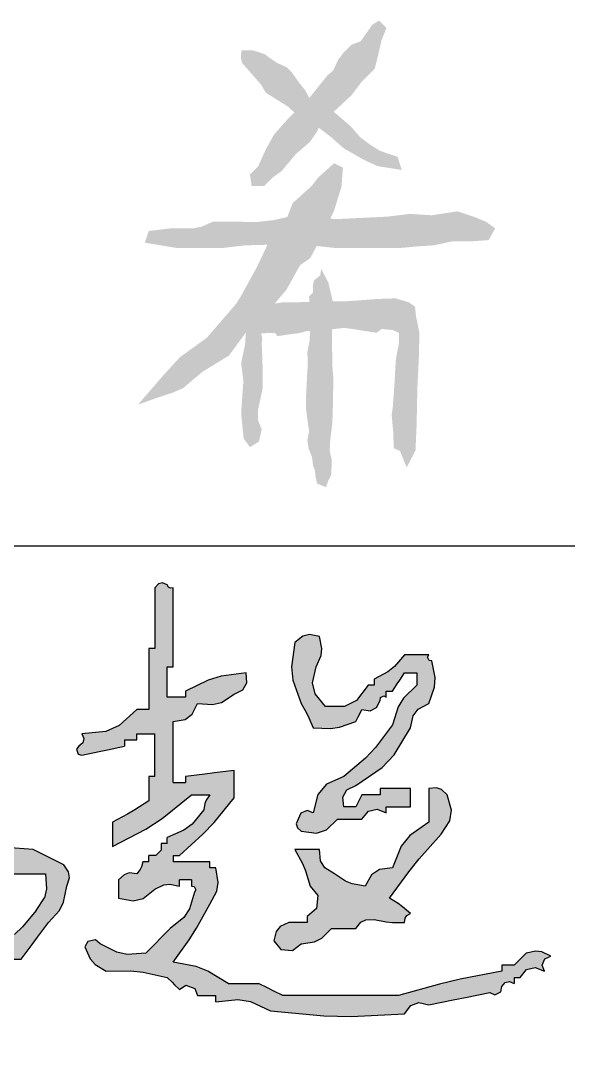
# Model space of a CAD drawing. Extents: x 4267484 to 4395158, y -674551 to -235742.
# Drawn here: x 4368587 to 4369212, y -482316 to -481141 of the extents above; entities that cross this region are included whole.
import ezdxf

# ---------------------------------------------------------------- set-up
doc = ezdxf.new("R2010")
doc.units = 0
doc.header["$LTSCALE"] = 1000
doc.header["$MEASUREMENT"] = 0
doc.layers.get('0').update_dxf_attribs({"linetype": 'CONTINUOUS'})
doc.layers.add('HATCH', color=8, linetype='CONTINUOUS')

# ---------------------------------------------------------------- blocks, each defined once
blk = doc.blocks.new('韩超')
h = blk.add_hatch(color=256)
h.dxf.hatch_style = 1
h.paths.add_polyline_path([(0.787849, 0.514197), (0.777955, 0.527898), (0.77346, 0.562754), (0.78123, 0.586063), (0.805739, 0.61125), (0.805739, 0.625142), (0.819631, 0.625142), (0.818004, 0.635027), (0.823773, 0.643681), (0.833523, 0.64598), (0.860867, 0.674873), (0.870953, 0.696725), (0.875199, 0.736279), (0.836353, 0.74757), (0.816903, 0.753127), (0.777955, 0.764063), (0.777955, 0.777955), (0.791847, 0.777955), (0.791847, 0.819631), (0.801775, 0.820971), (0.80763, 0.824875), (0.812685, 0.833523), (0.832189, 0.847055), (0.839321, 0.866071), (0.833523, 0.889091), (0.791847, 0.889091), (0.776856, 0.916298), (0.7735, 0.934755), (0.777955, 0.965498), (0.770329, 0.984025), (0.756314, 0.993368), (0.736279, 0.993282), (0.716867, 0.977277), (0.713907, 0.950644), (0.729333, 0.930768), (0.740061, 0.911103), (0.737625, 0.891618), (0.722387, 0.875199), (0.694603, 0.875199), (0.683489, 0.864086), (0.677932, 0.858529), (0.666819, 0.847415), (0.638572, 0.845181), (0.624291, 0.842325), (0.597358, 0.833523), (0.597358, 0.791847), (0.643081, 0.794876), (0.666726, 0.800787), (0.708495, 0.819631), (0.708495, 0.833523), (0.736279, 0.833523), (0.736279, 0.791847), (0.718733, 0.774249), (0.705317, 0.767541), (0.680711, 0.764063), (0.680711, 0.750171), (0.666819, 0.750171), (0.658732, 0.72359), (0.639033, 0.708815), (0.61125, 0.708495), (0.596777, 0.690733), (0.592946, 0.675409), (0.597358, 0.652926), (0.623512, 0.642026), (0.64687, 0.646697), (0.666819, 0.666819), (0.722387, 0.666819), (0.738834, 0.631134), (0.742077, 0.608437), (0.736279, 0.569574), (0.708495, 0.569574), (0.682162, 0.535076), (0.663824, 0.519794), (0.625142, 0.500114), (0.625142, 0.47233), (0.61125, 0.47233), (0.589715, 0.441777), (0.574435, 0.428025), (0.54179, 0.409816), (0.527664, 0.400538), (0.510468, 0.403404), (0.500114, 0.416762), (0.500114, 0.569574), (0.524623, 0.594762), (0.532393, 0.618071), (0.527898, 0.652926), (0.514006, 0.652926), (0.514006, 0.847415), (0.500114, 0.847415), (0.500114, 0.875199), (0.486416, 0.877514), (0.478388, 0.883536), (0.47233, 0.896037), (0.438162, 0.892345), (0.420863, 0.888021), (0.388977, 0.875199), (0.388977, 0.847415), (0.375085, 0.847415), (0.379444, 0.836821), (0.376971, 0.826928), (0.368139, 0.819631), (0.356965, 0.793593), (0.353947, 0.778504), (0.354247, 0.750171), (0.337644, 0.741703), (0.330222, 0.726858), (0.333409, 0.708495), (0.347301, 0.708495), (0.347301, 0.666819), (0.332737, 0.655189), (0.327028, 0.643772), (0.326463, 0.625142), (0.32344, 0.619715), (0.327253, 0.612088), (0.333409, 0.61125), (0.333409, 0.583466), (0.305625, 0.583466), (0.302565, 0.667178), (0.306887, 0.710398), (0.326463, 0.791847), (0.3234, 0.8474), (0.32482, 0.875797), (0.333409, 0.930768), (0.375085, 0.930768), (0.375085, 0.94466), (0.430654, 0.94466), (0.482374, 0.970498), (0.50707, 0.987931), (0.548736, 1.028012), (0.542559, 1.028676), (0.538615, 1.036564), (0.54179, 1.041904), (0.514006, 1.041904), (0.514006, 1.055796), (0.462884, 1.052445), (0.433869, 1.058893), (0.388977, 1.08358), (0.305625, 1.08358), (0.305625, 1.139148), (0.281985, 1.161307), (0.266841, 1.170393), (0.236165, 1.180825), (0.238399, 1.152578), (0.241255, 1.138297), (0.250057, 1.111364), (0.263949, 1.111364), (0.263949, 1.041904), (0.277841, 1.041904), (0.277841, 0.930768), (0.250057, 0.930768), (0.200194, 0.90821), (0.175186, 0.897095), (0.125028, 0.875199), (0.097454, 0.881715), (0.078516, 0.877928), (0.055568, 0.861307), (0.050109, 0.847376), (0.0559, 0.8329), (0.06946, 0.826577), (0.152955, 0.845407), (0.194635, 0.855133), (0.277841, 0.875199), (0.277841, 0.708495), (0.266727, 0.675154), (0.261171, 0.658483), (0.250057, 0.625142), (0.255939, 0.530696), (0.258718, 0.483462), (0.263949, 0.388977), (0.286969, 0.38318), (0.305985, 0.390311), (0.319517, 0.409816), (0.344599, 0.428141), (0.359268, 0.435475), (0.388977, 0.444546), (0.388977, 0.458438), (0.40287, 0.458438), (0.40287, 0.416762), (0.388977, 0.416762), (0.340729, 0.364454), (0.31168, 0.341215), (0.250057, 0.305625), (0.250057, 0.291733), (0.236165, 0.291733), (0.231424, 0.268639), (0.217583, 0.254798), (0.194489, 0.250057), (0.194489, 0.236165), (0.180597, 0.236165), (0.148793, 0.216524), (0.134276, 0.200394), (0.118082, 0.166705), (0.127514, 0.14947), (0.152825, 0.145854), (0.166705, 0.159759), (0.185336, 0.17447), (0.198563, 0.17943), (0.222273, 0.180597), (0.222273, 0.194489), (0.277841, 0.194489), (0.311245, 0.220472), (0.333233, 0.229896), (0.375085, 0.236165), (0.375085, 0.250057), (0.40287, 0.250057), (0.420685, 0.221738), (0.422698, 0.197582), (0.409816, 0.166705), (0.396068, 0.142401), (0.398473, 0.118345), (0.416762, 0.097244), (0.43433, 0.097627), (0.444154, 0.100901), (0.458438, 0.111136), (0.458438, 0.263949), (0.47233, 0.263949), (0.524193, 0.298154), (0.552768, 0.312442), (0.61125, 0.333409), (0.61125, 0.40287), (0.621931, 0.39652), (0.637706, 0.404407), (0.639034, 0.416762), (0.680711, 0.416762), (0.680711, 0.430654), (0.736279, 0.430654), (0.736279, 0.416762), (0.750171, 0.416762), (0.750171, 0.305625), (0.735269, 0.297653), (0.731714, 0.276323), (0.743225, 0.263949), (0.754517, 0.192544), (0.755945, 0.155413), (0.750171, 0.083352), (0.791847, 0.083352), (0.791847, 0.263949), (0.833523, 0.263949), (0.837499, 0.253205), (0.852744, 0.249394), (0.861307, 0.257003), (0.883535, 0.265338), (0.894648, 0.269506), (0.916876, 0.277841), (0.916876, 0.291733), (0.94466, 0.291733), (0.969894, 0.324902), (0.982398, 0.341574), (1.007174, 0.375085), (1.032146, 0.402761), (1.041693, 0.421855), (1.04885, 0.458438), (1.055218, 0.477023), (1.053221, 0.491001), (1.041904, 0.50706), (0.972444, 0.54179), (0.910919, 0.546316), (0.877697, 0.541786), (0.819631, 0.520952), (0.805828, 0.5112)])
h.paths.add_polyline_path([(0.791847, 0.458438), (0.805739, 0.458438), (0.82241, 0.469551), (0.847415, 0.486222), (1.000228, 0.486222), (1.003038, 0.45197), (0.997988, 0.431769), (0.97939, 0.40287), (0.948039, 0.36501), (0.929334, 0.347744), (0.889091, 0.319517), (0.889091, 0.305625), (0.805739, 0.305625), (0.805739, 0.291733), (0.791847, 0.291733)], flags=16)
h.paths.add_polyline_path([(0.750171, 0.500114), (0.736279, 0.500114), (0.725165, 0.489), (0.719608, 0.483443), (0.708495, 0.47233), (0.694603, 0.47233), (0.694603, 0.486222), (0.688447, 0.48706), (0.684633, 0.494686), (0.687657, 0.500114), (0.701182, 0.516386), (0.715167, 0.52238), (0.736279, 0.520952), (0.736943, 0.514775), (0.744831, 0.510831), (0.750171, 0.514006)], flags=16)
h.paths.add_polyline_path([(0.791847, 0.666819), (0.793521, 0.674497), (0.785633, 0.682384), (0.777955, 0.680711), (0.777955, 0.694603), (0.791847, 0.694603), (0.792194, 0.70849), (0.806202, 0.718996), (0.819631, 0.715441), (0.833192, 0.709118), (0.838982, 0.694641), (0.833523, 0.680711), (0.805739, 0.680711), (0.805739, 0.666819)], flags=16)
h.paths.add_polyline_path([(0.527898, 0.361193), (0.527898, 0.333409), (0.517217, 0.339759), (0.501443, 0.331871), (0.500114, 0.319517), (0.458438, 0.319517), (0.458438, 0.347301), (0.466116, 0.345628), (0.474003, 0.353515), (0.47233, 0.361193)], flags=16)
h.paths.add_polyline_path([(0.47233, 0.40287), (0.47233, 0.388977), (0.430654, 0.388977), (0.42898, 0.396656), (0.436867, 0.404543), (0.444546, 0.40287), (0.444546, 0.430654), (0.458438, 0.430654), (0.452088, 0.419973), (0.459976, 0.404198)], flags=16)
h.paths.add_polyline_path([(0.47233, 0.604304), (0.464836, 0.588169), (0.458643, 0.580427), (0.444546, 0.569574), (0.444546, 0.555682), (0.430654, 0.555682), (0.432327, 0.548004), (0.42444, 0.540117), (0.416762, 0.54179), (0.416762, 0.527898), (0.40287, 0.527898), (0.39467, 0.507807), (0.386422, 0.49791), (0.368139, 0.486222), (0.333409, 0.486222), (0.327612, 0.509242), (0.334743, 0.528258), (0.354247, 0.54179), (0.384775, 0.569612), (0.400056, 0.583504), (0.430654, 0.61125), (0.446814, 0.616197), (0.458647, 0.614224)], flags=16)
h.paths.add_polyline_path([(0.458438, 0.666819), (0.426908, 0.659351), (0.410404, 0.649448), (0.388977, 0.625142), (0.361193, 0.625142), (0.354844, 0.635823), (0.362731, 0.651598), (0.375085, 0.652926), (0.375085, 0.722387), (0.390598, 0.753922), (0.396359, 0.771203), (0.40287, 0.805739), (0.416762, 0.805739), (0.416762, 0.833523), (0.430654, 0.833523), (0.434629, 0.844267), (0.449874, 0.848078), (0.458438, 0.840469), (0.459102, 0.834292), (0.466989, 0.830348), (0.47233, 0.833523), (0.47233, 0.764063), (0.458438, 0.764063)], flags=16)
h.paths.add_polyline_path([(0.40287, 0.347301), (0.40287, 0.305625), (0.388977, 0.305625), (0.360889, 0.27915), (0.342496, 0.268422), (0.305625, 0.257003), (0.294367, 0.254885), (0.286778, 0.256782), (0.277841, 0.263949), (0.277841, 0.277841), (0.291733, 0.277841), (0.319459, 0.305683), (0.333352, 0.319575), (0.361193, 0.347301)], flags=16)
h.paths.add_polyline_path([(0.430654, 1.000228), (0.416762, 1.000228), (0.39813, 0.985517), (0.384903, 0.980557), (0.361193, 0.97939), (0.347067, 0.970112), (0.329871, 0.972978), (0.319517, 0.986336), (0.319517, 1.055796), (0.347301, 1.055796), (0.376072, 1.035613), (0.395527, 1.029128), (0.430654, 1.028012)], flags=16)
h = blk.add_hatch(color=256)
h.dxf.hatch_style = 1
h.paths.add_polyline_path([(1.542018, 0.208381), (1.519791, 0.219494), (1.508677, 0.225051), (1.48645, 0.236165), (1.416989, 0.236165), (1.371255, 0.264232), (1.344642, 0.274582), (1.291961, 0.284787), (1.328443, 0.335457), (1.345237, 0.362046), (1.375313, 0.416762), (1.391241, 0.446575), (1.394603, 0.466747), (1.389205, 0.500114), (1.375313, 0.500114), (1.375313, 0.514006), (1.291961, 0.514006), (1.291961, 0.527898), (1.305853, 0.527898), (1.359796, 0.576664), (1.385101, 0.603375), (1.430881, 0.659873), (1.430881, 0.722387), (1.386427, 0.71683), (1.3642, 0.714052), (1.319745, 0.708495), (1.319745, 0.694603), (1.291961, 0.694603), (1.291961, 0.833523), (1.31926, 0.838693), (1.334923, 0.85044), (1.347529, 0.875199), (1.381781, 0.872389), (1.401982, 0.877439), (1.430881, 0.896037), (1.450883, 0.906123), (1.460131, 0.922307), (1.458666, 0.94466), (1.401114, 0.937345), (1.371819, 0.928557), (1.319745, 0.902983), (1.319745, 0.889091), (1.278069, 0.889091), (1.278069, 0.958552), (1.291961, 0.958552), (1.291961, 1.139148), (1.285806, 1.138304), (1.281086, 1.140664), (1.278069, 1.146094), (1.267308, 1.150023), (1.257931, 1.147679), (1.250285, 1.139148), (1.250285, 1.000228), (1.236393, 1.000228), (1.236393, 0.861307), (1.208609, 0.861307), (1.168183, 0.824416), (1.138053, 0.811024), (1.08358, 0.805739), (1.087939, 0.795145), (1.085465, 0.785252), (1.076634, 0.777955), (1.071121, 0.771113), (1.075065, 0.759282), (1.08358, 0.757117), (1.122533, 0.76519), (1.141984, 0.769358), (1.180825, 0.777955), (1.180825, 0.791847), (1.208609, 0.791847), (1.208609, 0.805739), (1.250285, 0.805739), (1.250285, 0.708495), (1.236393, 0.708495), (1.236393, 0.652926), (1.203973, 0.631977), (1.187234, 0.622213), (1.15304, 0.604304), (1.15304, 0.548736), (1.229739, 0.588318), (1.266619, 0.612432), (1.333637, 0.666819), (1.375313, 0.666819), (1.366995, 0.654381), (1.363975, 0.646831), (1.361421, 0.632088), (1.335054, 0.599814), (1.316435, 0.58585), (1.278069, 0.569574), (1.278069, 0.555682), (1.264177, 0.555682), (1.26415, 0.539965), (1.25211, 0.527924), (1.236393, 0.527898), (1.236393, 0.514006), (1.222501, 0.514006), (1.219217, 0.502022), (1.216226, 0.496039), (1.208609, 0.486222), (1.191149, 0.488205), (1.17971, 0.484393), (1.166932, 0.47233), (1.166932, 0.430654), (1.200708, 0.424307), (1.223469, 0.429997), (1.250285, 0.451492), (1.27048, 0.461183), (1.283894, 0.46286), (1.305853, 0.458438), (1.305853, 0.47233), (1.333637, 0.47233), (1.333637, 0.458438), (1.339793, 0.4576), (1.343606, 0.449973), (1.340583, 0.444546), (1.32937, 0.406076), (1.316213, 0.38634), (1.285015, 0.361193), (1.229447, 0.305625), (1.187056, 0.302553), (1.163204, 0.307323), (1.125256, 0.326463), (1.114566, 0.33576), (1.096818, 0.332211), (1.090526, 0.319517), (1.102438, 0.292491), (1.113943, 0.279343), (1.139148, 0.263949), (1.194983, 0.265062), (1.223561, 0.262204), (1.278069, 0.250057), (1.289183, 0.238943), (1.294739, 0.233386), (1.305853, 0.222273), (1.320568, 0.231877), (1.341519, 0.224893), (1.347529, 0.208381), (1.389205, 0.208381), (1.389205, 0.194489), (1.439628, 0.1998), (1.468259, 0.195028), (1.514234, 0.173651), (1.635959, 0.161998), (1.69773, 0.160594), (1.819859, 0.166705), (1.833779, 0.185933), (1.852296, 0.192877), (1.875427, 0.187543), (1.930995, 0.198656), (1.958779, 0.204213), (2.014348, 0.215327), (2.025534, 0.209917), (2.039748, 0.217024), (2.042132, 0.229219), (2.049428, 0.23805), (2.059322, 0.240524), (2.069916, 0.236165), (2.069916, 0.250057), (2.083808, 0.250057), (2.098401, 0.26772), (2.118188, 0.272666), (2.139376, 0.263949), (2.133917, 0.27788), (2.139708, 0.292356), (2.153268, 0.298679), (2.133073, 0.308371), (2.119659, 0.310047), (2.0977, 0.305625), (2.086586, 0.294512), (2.08103, 0.288955), (2.069916, 0.277841), (2.042132, 0.277841), (2.042132, 0.263949), (1.946785, 0.245868), (1.899372, 0.234712), (1.805967, 0.208381)])
h = blk.add_hatch(color=256)
h.dxf.hatch_style = 1
h.paths.add_polyline_path([(1.611478, 0.625142), (1.597547, 0.630601), (1.583071, 0.624811), (1.576748, 0.61125), (1.572819, 0.60049), (1.575163, 0.591112), (1.583694, 0.583466), (1.61855, 0.578971), (1.641859, 0.586741), (1.667046, 0.61125), (1.680938, 0.61125), (1.722615, 0.61125), (1.737208, 0.628913), (1.756995, 0.63386), (1.778183, 0.625142), (1.778183, 0.639034), (1.833751, 0.639034), (1.833751, 0.655705), (1.833751, 0.66404), (1.833751, 0.680711), (1.805967, 0.680711), (1.792075, 0.680711), (1.764291, 0.680711), (1.764291, 0.666819), (1.722615, 0.666819), (1.717058, 0.655705), (1.714279, 0.650148), (1.708723, 0.639034), (1.69483, 0.639034), (1.680938, 0.639034), (1.678868, 0.661339), (1.688455, 0.678116), (1.708723, 0.687657), (1.768692, 0.728785), (1.795922, 0.757527), (1.833751, 0.819631), (1.839429, 0.846829), (1.850907, 0.862133), (1.875427, 0.875199), (1.888443, 0.91196), (1.890032, 0.934206), (1.882373, 0.972444), (1.876196, 0.973108), (1.872252, 0.980995), (1.875427, 0.986336), (1.861535, 0.986336), (1.819859, 0.986336), (1.796859, 0.959188), (1.781933, 0.947248), (1.750399, 0.930768), (1.750399, 0.916876), (1.736507, 0.916876), (1.71031, 0.882162), (1.682751, 0.868382), (1.639262, 0.868253), (1.61591, 0.897042), (1.610049, 0.922442), (1.618424, 0.958552), (1.629264, 0.984285), (1.6309, 1.000642), (1.62537, 1.028012), (1.602888, 1.032424), (1.587563, 1.028593), (1.569802, 1.01412), (1.562035, 0.958817), (1.56513, 0.927869), (1.583694, 0.875199), (1.595758, 0.853473), (1.601336, 0.842318), (1.611478, 0.819631), (1.650742, 0.818134), (1.671448, 0.821092), (1.708723, 0.833523), (1.714279, 0.844637), (1.717058, 0.850194), (1.722615, 0.861307), (1.740978, 0.85812), (1.755823, 0.865542), (1.764291, 0.882145), (1.764955, 0.888322), (1.772842, 0.892266), (1.778183, 0.889091), (1.778183, 0.902983), (1.792075, 0.902983), (1.803189, 0.919654), (1.808745, 0.927989), (1.819859, 0.94466), (1.847643, 0.94466), (1.847643, 0.916876), (1.817381, 0.887163), (1.804962, 0.866982), (1.792075, 0.826577), (1.753545, 0.774398), (1.730689, 0.750113), (1.680938, 0.708495), (1.641359, 0.690689), (1.621854, 0.667284)])
h = blk.add_hatch(color=256)
h.dxf.hatch_style = 1
h.paths.add_polyline_path([(1.831635, 0.573795), (1.812227, 0.549535), (1.792075, 0.500114), (1.762292, 0.496094), (1.744726, 0.484384), (1.729561, 0.458438), (1.700075, 0.463546), (1.684975, 0.469586), (1.6601, 0.486222), (1.637668, 0.49978), (1.627728, 0.515685), (1.62537, 0.54179), (1.603143, 0.54179), (1.592029, 0.54179), (1.569802, 0.54179), (1.586675, 0.509854), (1.593737, 0.492906), (1.604532, 0.458438), (1.621804, 0.436498), (1.61886, 0.407063), (1.597586, 0.388977), (1.597586, 0.375085), (1.55591, 0.375085), (1.536306, 0.36578), (1.526798, 0.35437), (1.52118, 0.333409), (1.537185, 0.313997), (1.563818, 0.311038), (1.583694, 0.326463), (1.614401, 0.331156), (1.630976, 0.339443), (1.653154, 0.361193), (1.667046, 0.361193), (1.708723, 0.361193), (1.720352, 0.375758), (1.731769, 0.381467), (1.750399, 0.382031), (1.77782, 0.376762), (1.791938, 0.37535), (1.819859, 0.375085), (1.821199, 0.385013), (1.825102, 0.390868), (1.833751, 0.395924), (1.815429, 0.411271), (1.805589, 0.418299), (1.785129, 0.430654), (1.829593, 0.491137), (1.853312, 0.520437), (1.903211, 0.57652), (1.923495, 0.606919), (1.927312, 0.631729), (1.917103, 0.666819), (1.904326, 0.678881), (1.892887, 0.682694), (1.875427, 0.680711), (1.875427, 0.650148), (1.875427, 0.634867), (1.875427, 0.604304)])
for p, q in [((1.257931, 1.147679), (1.250285, 1.139148)), ((1.250285, 1.139148), (1.250285, 1.000228)), ((1.267308, 1.150023), (1.257931, 1.147679)), ((1.278069, 1.146094), (1.267308, 1.150023)), ((1.281086, 1.140664), (1.278069, 1.146094)), ((1.285806, 1.138304), (1.281086, 1.140664)), ((1.291961, 1.139148), (1.285806, 1.138304)), ((1.291961, 0.958552), (1.291961, 1.139148)), ((1.569802, 1.01412), (1.562035, 0.958817)), ((1.587563, 1.028593), (1.569802, 1.01412)), ((1.602888, 1.032424), (1.587563, 1.028593)), ((1.62537, 1.028012), (1.602888, 1.032424)), ((1.6309, 1.000642), (1.62537, 1.028012)), ((1.236393, 1.000228), (1.236393, 0.861307)), ((1.250285, 1.000228), (1.236393, 1.000228)), ((1.629264, 0.984285), (1.6309, 1.000642)), ((1.618424, 0.958552), (1.629264, 0.984285)), ((1.819859, 0.986336), (1.796859, 0.959188)), ((1.861535, 0.986336), (1.819859, 0.986336)), ((1.875427, 0.986336), (1.861535, 0.986336)), ((1.872252, 0.980995), (1.875427, 0.986336)), ((1.876196, 0.973108), (1.872252, 0.980995)), ((1.882373, 0.972444), (1.876196, 0.973108)), ((1.890032, 0.934206), (1.882373, 0.972444)), ((1.278069, 0.958552), (1.291961, 0.958552)), ((1.278069, 0.889091), (1.278069, 0.958552)), ((1.458666, 0.94466), (1.401114, 0.937345)), ((1.460131, 0.922307), (1.458666, 0.94466)), ((1.562035, 0.958817), (1.56513, 0.927869)), ((1.610049, 0.922442), (1.618424, 0.958552)), ((1.781933, 0.947248), (1.750399, 0.930768)), ((1.796859, 0.959188), (1.781933, 0.947248)), ((1.808745, 0.927989), (1.819859, 0.94466)), ((1.819859, 0.94466), (1.847643, 0.94466)), ((1.847643, 0.94466), (1.847643, 0.916876)), ((1.371819, 0.928557), (1.319745, 0.902983)), ((1.401114, 0.937345), (1.371819, 0.928557)), ((1.450883, 0.906123), (1.460131, 0.922307)), ((1.56513, 0.927869), (1.583694, 0.875199)), ((1.61591, 0.897042), (1.610049, 0.922442)), ((1.736507, 0.916876), (1.71031, 0.882162)), ((1.750399, 0.916876), (1.736507, 0.916876)), ((1.750399, 0.930768), (1.750399, 0.916876)), ((1.792075, 0.902983), (1.803189, 0.919654)), ((1.803189, 0.919654), (1.808745, 0.927989)), ((1.847643, 0.916876), (1.817381, 0.887163)), ((1.888443, 0.91196), (1.890032, 0.934206)), ((1.319745, 0.902983), (1.319745, 0.889091)), ((1.401982, 0.877439), (1.430881, 0.896037)), ((1.430881, 0.896037), (1.450883, 0.906123)), ((1.639262, 0.868253), (1.61591, 0.897042)), ((1.778183, 0.902983), (1.792075, 0.902983)), ((1.778183, 0.889091), (1.778183, 0.902983)), ((1.875427, 0.875199), (1.888443, 0.91196)), ((1.319745, 0.889091), (1.278069, 0.889091)), ((1.334923, 0.85044), (1.347529, 0.875199)), ((1.347529, 0.875199), (1.381781, 0.872389)), ((1.381781, 0.872389), (1.401982, 0.877439)), ((1.583694, 0.875199), (1.595758, 0.853473)), ((1.71031, 0.882162), (1.682751, 0.868382)), ((1.755823, 0.865542), (1.764291, 0.882145)), ((1.764291, 0.882145), (1.764955, 0.888322)), ((1.764955, 0.888322), (1.772842, 0.892266)), ((1.772842, 0.892266), (1.778183, 0.889091)), ((1.817381, 0.887163), (1.804962, 0.866982)), ((1.850907, 0.862133), (1.875427, 0.875199)), ((1.208609, 0.861307), (1.168183, 0.824416)), ((1.236393, 0.861307), (1.208609, 0.861307)), ((1.31926, 0.838693), (1.334923, 0.85044)), ((1.595758, 0.853473), (1.601336, 0.842318)), ((1.682751, 0.868382), (1.639262, 0.868253)), ((1.714279, 0.844637), (1.717058, 0.850194)), ((1.717058, 0.850194), (1.722615, 0.861307)), ((1.722615, 0.861307), (1.740978, 0.85812)), ((1.740978, 0.85812), (1.755823, 0.865542)), ((1.804962, 0.866982), (1.792075, 0.826577)), ((1.833751, 0.819631), (1.839429, 0.846829)), ((1.839429, 0.846829), (1.850907, 0.862133)), ((1.168183, 0.824416), (1.138053, 0.811024)), ((1.291961, 0.833523), (1.31926, 0.838693)), ((1.291961, 0.694603), (1.291961, 0.833523)), ((1.601336, 0.842318), (1.611478, 0.819631)), ((1.671448, 0.821092), (1.708723, 0.833523)), ((1.708723, 0.833523), (1.714279, 0.844637)), ((1.792075, 0.826577), (1.753545, 0.774398)), ((1.138053, 0.811024), (1.08358, 0.805739)), ((1.08358, 0.805739), (1.087939, 0.795145)), ((1.208609, 0.791847), (1.208609, 0.805739)), ((1.208609, 0.805739), (1.250285, 0.805739)), ((1.250285, 0.708495), (1.250285, 0.805739)), ((1.611478, 0.819631), (1.650742, 0.818134)), ((1.650742, 0.818134), (1.671448, 0.821092)), ((1.795922, 0.757527), (1.833751, 0.819631)), ((1.076634, 0.777955), (1.071121, 0.771113)), ((1.085465, 0.785252), (1.076634, 0.777955)), ((1.087939, 0.795145), (1.085465, 0.785252)), ((1.141984, 0.769358), (1.180825, 0.777955)), ((1.180825, 0.791847), (1.208609, 0.791847)), ((1.180825, 0.791847), (1.180825, 0.777955)), ((1.071121, 0.771113), (1.075065, 0.759282)), ((1.075065, 0.759282), (1.08358, 0.757117)), ((1.08358, 0.757117), (1.122533, 0.76519)), ((1.122533, 0.76519), (1.141984, 0.769358)), ((1.753545, 0.774398), (1.730689, 0.750113)), ((1.768692, 0.728785), (1.795922, 0.757527)), ((1.730689, 0.750113), (1.680938, 0.708495)), ((1.708723, 0.687657), (1.768692, 0.728785)), ((1.236393, 0.708495), (1.236393, 0.652926)), ((1.250285, 0.708495), (1.236393, 0.708495)), ((1.3642, 0.714052), (1.319745, 0.708495)), ((1.319745, 0.708495), (1.319745, 0.694603)), ((1.386427, 0.71683), (1.3642, 0.714052)), ((1.430881, 0.722387), (1.386427, 0.71683)), ((1.430881, 0.659873), (1.430881, 0.722387)), ((1.680938, 0.708495), (1.641359, 0.690689)), ((1.291961, 0.694603), (1.319745, 0.694603)), ((1.641359, 0.690689), (1.621854, 0.667284)), ((1.688455, 0.678116), (1.708723, 0.687657)), ((1.892887, 0.682694), (1.875427, 0.680711)), ((1.904326, 0.678881), (1.892887, 0.682694)), ((1.266619, 0.612432), (1.333637, 0.666819)), ((1.333637, 0.666819), (1.375313, 0.666819)), ((1.375313, 0.666819), (1.366995, 0.654381)), ((1.385101, 0.603375), (1.430881, 0.659873)), ((1.621854, 0.667284), (1.611478, 0.625142)), ((1.678868, 0.661339), (1.688455, 0.678116)), ((1.680938, 0.639034), (1.678868, 0.661339)), ((1.722615, 0.666819), (1.717058, 0.655705)), ((1.764291, 0.666819), (1.722615, 0.666819)), ((1.792075, 0.680711), (1.764291, 0.680711)), ((1.764291, 0.680711), (1.764291, 0.666819)), ((1.805967, 0.680711), (1.792075, 0.680711)), ((1.833751, 0.680711), (1.805967, 0.680711)), ((1.833751, 0.66404), (1.833751, 0.680711)), ((1.833751, 0.655705), (1.833751, 0.66404)), ((1.875427, 0.680711), (1.875427, 0.650148)), ((1.917103, 0.666819), (1.904326, 0.678881)), ((1.927312, 0.631729), (1.917103, 0.666819)), ((1.236393, 0.652926), (1.203973, 0.631977)), ((1.363975, 0.646831), (1.361421, 0.632088)), ((1.366995, 0.654381), (1.363975, 0.646831)), ((1.69483, 0.639034), (1.680938, 0.639034)), ((1.708723, 0.639034), (1.69483, 0.639034)), ((1.714279, 0.650148), (1.708723, 0.639034)), ((1.717058, 0.655705), (1.714279, 0.650148)), ((1.778183, 0.625142), (1.778183, 0.639034)), ((1.778183, 0.639034), (1.833751, 0.639034)), ((1.833751, 0.639034), (1.833751, 0.655705)), ((1.875427, 0.650148), (1.875427, 0.634867)), ((1.875427, 0.634867), (1.875427, 0.604304)), ((1.187234, 0.622213), (1.15304, 0.604304)), ((1.203973, 0.631977), (1.187234, 0.622213)), ((1.229739, 0.588318), (1.266619, 0.612432)), ((1.361421, 0.632088), (1.335054, 0.599814)), ((1.576748, 0.61125), (1.572819, 0.60049)), ((1.583071, 0.624811), (1.576748, 0.61125)), ((1.597547, 0.630601), (1.583071, 0.624811)), ((1.611478, 0.625142), (1.597547, 0.630601)), ((1.641859, 0.586741), (1.667046, 0.61125)), ((1.667046, 0.61125), (1.680938, 0.61125)), ((1.680938, 0.61125), (1.722615, 0.61125)), ((1.722615, 0.61125), (1.737208, 0.628913)), ((1.737208, 0.628913), (1.756995, 0.63386)), ((1.756995, 0.63386), (1.778183, 0.625142)), ((1.923495, 0.606919), (1.927312, 0.631729)), ((1.15304, 0.604304), (1.15304, 0.548736)), ((1.15304, 0.548736), (1.229739, 0.588318)), ((1.335054, 0.599814), (1.316435, 0.58585)), ((1.359796, 0.576664), (1.385101, 0.603375)), ((1.572819, 0.60049), (1.575163, 0.591112)), ((1.575163, 0.591112), (1.583694, 0.583466)), ((1.875427, 0.604304), (1.831635, 0.573795)), ((1.903211, 0.57652), (1.923495, 0.606919)), ((1.316435, 0.58585), (1.278069, 0.569574)), ((1.278069, 0.555682), (1.278069, 0.569574)), ((1.305853, 0.527898), (1.359796, 0.576664)), ((1.583694, 0.583466), (1.61855, 0.578971)), ((1.61855, 0.578971), (1.641859, 0.586741)), ((1.831635, 0.573795), (1.812227, 0.549535)), ((1.853312, 0.520437), (1.903211, 0.57652)), ((0.972444, 0.54179), (0.910919, 0.546316)), ((1.041904, 0.50706), (0.972444, 0.54179)), ((1.264177, 0.555682), (1.26415, 0.539965)), ((1.278069, 0.555682), (1.264177, 0.555682)), ((1.592029, 0.54179), (1.569802, 0.54179)), ((1.569802, 0.54179), (1.586675, 0.509854)), ((1.603143, 0.54179), (1.592029, 0.54179)), ((1.62537, 0.54179), (1.603143, 0.54179)), ((1.627728, 0.515685), (1.62537, 0.54179)), ((1.812227, 0.549535), (1.792075, 0.500114)), ((1.25211, 0.527924), (1.236393, 0.527898)), ((1.236393, 0.514006), (1.236393, 0.527898)), ((1.26415, 0.539965), (1.25211, 0.527924)), ((1.291961, 0.527898), (1.291961, 0.514006)), ((1.291961, 0.527898), (1.305853, 0.527898)), ((1.829593, 0.491137), (1.853312, 0.520437)), ((1.053221, 0.491001), (1.041904, 0.50706)), ((1.216226, 0.496039), (1.208609, 0.486222)), ((1.219217, 0.502022), (1.216226, 0.496039)), ((1.222501, 0.514006), (1.219217, 0.502022)), ((1.236393, 0.514006), (1.222501, 0.514006)), ((1.375313, 0.514006), (1.291961, 0.514006)), ((1.375313, 0.500114), (1.375313, 0.514006)), ((1.389205, 0.500114), (1.375313, 0.500114)), ((1.394603, 0.466747), (1.389205, 0.500114)), ((1.586675, 0.509854), (1.593737, 0.492906)), ((1.637668, 0.49978), (1.627728, 0.515685)), ((1.6601, 0.486222), (1.637668, 0.49978)), ((1.762292, 0.496094), (1.744726, 0.484384)), ((1.792075, 0.500114), (1.762292, 0.496094)), ((0.847415, 0.486222), (1.000228, 0.486222)), ((1.000228, 0.486222), (1.003038, 0.45197)), ((1.04885, 0.458438), (1.055218, 0.477023)), ((1.055218, 0.477023), (1.053221, 0.491001)), ((1.17971, 0.484393), (1.166932, 0.47233)), ((1.166932, 0.47233), (1.166932, 0.430654)), ((1.191149, 0.488205), (1.17971, 0.484393)), ((1.208609, 0.486222), (1.191149, 0.488205)), ((1.333637, 0.47233), (1.305853, 0.47233)), ((1.305853, 0.458438), (1.305853, 0.47233)), ((1.333637, 0.47233), (1.333637, 0.458438)), ((1.593737, 0.492906), (1.604532, 0.458438)), ((1.684975, 0.469586), (1.6601, 0.486222)), ((1.744726, 0.484384), (1.729561, 0.458438)), ((1.785129, 0.430654), (1.829593, 0.491137)), ((1.003038, 0.45197), (0.997988, 0.431769)), ((1.041693, 0.421855), (1.04885, 0.458438)), ((1.223469, 0.429997), (1.250285, 0.451492)), ((1.250285, 0.451492), (1.27048, 0.461183)), ((1.27048, 0.461183), (1.283894, 0.46286)), ((1.283894, 0.46286), (1.305853, 0.458438)), ((1.333637, 0.458438), (1.339793, 0.4576)), ((1.339793, 0.4576), (1.343606, 0.449973)), ((1.343606, 0.449973), (1.340583, 0.444546)), ((1.375313, 0.416762), (1.391241, 0.446575)), ((1.391241, 0.446575), (1.394603, 0.466747)), ((1.604532, 0.458438), (1.621804, 0.436498)), ((1.700075, 0.463546), (1.684975, 0.469586)), ((1.729561, 0.458438), (1.700075, 0.463546)), ((0.97939, 0.40287), (0.997988, 0.431769)), ((1.166932, 0.430654), (1.200708, 0.424307)), ((1.200708, 0.424307), (1.223469, 0.429997)), ((1.340583, 0.444546), (1.32937, 0.406076)), ((1.621804, 0.436498), (1.61886, 0.407063)), ((1.805589, 0.418299), (1.785129, 0.430654)), ((0.97939, 0.40287), (0.948039, 0.36501)), ((1.007174, 0.375085), (1.032146, 0.402761)), ((1.032146, 0.402761), (1.041693, 0.421855)), ((1.32937, 0.406076), (1.316213, 0.38634)), ((1.345237, 0.362046), (1.375313, 0.416762)), ((1.61886, 0.407063), (1.597586, 0.388977)), ((1.815429, 0.411271), (1.805589, 0.418299)), ((1.833751, 0.395924), (1.815429, 0.411271)), ((1.316213, 0.38634), (1.285015, 0.361193)), ((1.597586, 0.388977), (1.597586, 0.375085)), ((1.720352, 0.375758), (1.731769, 0.381467)), ((1.731769, 0.381467), (1.750399, 0.382031)), ((1.750399, 0.382031), (1.77782, 0.376762)), ((1.77782, 0.376762), (1.791938, 0.37535)), ((1.819859, 0.375085), (1.821199, 0.385013)), ((1.821199, 0.385013), (1.825102, 0.390868)), ((1.825102, 0.390868), (1.833751, 0.395924)), ((0.929334, 0.347744), (0.948039, 0.36501)), ((0.982398, 0.341574), (1.007174, 0.375085)), ((1.285015, 0.361193), (1.229447, 0.305625)), ((1.328443, 0.335457), (1.345237, 0.362046)), ((1.526798, 0.35437), (1.52118, 0.333409)), ((1.536306, 0.36578), (1.526798, 0.35437)), ((1.55591, 0.375085), (1.536306, 0.36578)), ((1.597586, 0.375085), (1.55591, 0.375085)), ((1.630976, 0.339443), (1.653154, 0.361193)), ((1.653154, 0.361193), (1.667046, 0.361193)), ((1.667046, 0.361193), (1.708723, 0.361193)), ((1.708723, 0.361193), (1.720352, 0.375758)), ((1.791938, 0.37535), (1.819859, 0.375085)), ((0.969894, 0.324902), (0.982398, 0.341574)), ((1.096818, 0.332211), (1.090526, 0.319517)), ((1.114566, 0.33576), (1.096818, 0.332211)), ((1.125256, 0.326463), (1.114566, 0.33576)), ((1.291961, 0.284787), (1.328443, 0.335457)), ((1.52118, 0.333409), (1.537185, 0.313997)), ((1.583694, 0.326463), (1.614401, 0.331156)), ((1.614401, 0.331156), (1.630976, 0.339443)), ((0.94466, 0.291733), (0.969894, 0.324902)), ((1.090526, 0.319517), (1.102438, 0.292491)), ((1.163204, 0.307323), (1.125256, 0.326463)), ((1.187056, 0.302553), (1.163204, 0.307323)), ((1.229447, 0.305625), (1.187056, 0.302553)), ((1.537185, 0.313997), (1.563818, 0.311038)), ((1.563818, 0.311038), (1.583694, 0.326463)), ((2.0977, 0.305625), (2.086586, 0.294512)), ((2.119659, 0.310047), (2.0977, 0.305625)), ((2.133073, 0.308371), (2.119659, 0.310047)), ((2.153268, 0.298679), (2.133073, 0.308371)), ((0.916876, 0.291733), (0.94466, 0.291733)), ((1.102438, 0.292491), (1.113943, 0.279343)), ((1.344642, 0.274582), (1.291961, 0.284787)), ((2.08103, 0.288955), (2.069916, 0.277841)), ((2.086586, 0.294512), (2.08103, 0.288955)), ((2.133917, 0.27788), (2.139708, 0.292356)), ((2.139708, 0.292356), (2.153268, 0.298679)), ((1.113943, 0.279343), (1.139148, 0.263949)), ((1.139148, 0.263949), (1.194983, 0.265062)), ((1.194983, 0.265062), (1.223561, 0.262204)), ((1.223561, 0.262204), (1.278069, 0.250057)), ((1.371255, 0.264232), (1.344642, 0.274582)), ((1.416989, 0.236165), (1.371255, 0.264232)), ((2.042132, 0.263949), (1.946785, 0.245868)), ((2.069916, 0.277841), (2.042132, 0.277841)), ((2.042132, 0.277841), (2.042132, 0.263949)), ((2.083808, 0.250057), (2.098401, 0.26772)), ((2.098401, 0.26772), (2.118188, 0.272666)), ((2.118188, 0.272666), (2.139376, 0.263949)), ((2.139376, 0.263949), (2.133917, 0.27788)), ((1.278069, 0.250057), (1.289183, 0.238943)), ((1.289183, 0.238943), (1.294739, 0.233386)), ((1.416989, 0.236165), (1.48645, 0.236165)), ((1.508677, 0.225051), (1.48645, 0.236165)), ((1.946785, 0.245868), (1.899372, 0.234712)), ((2.042132, 0.229219), (2.049428, 0.23805)), ((2.049428, 0.23805), (2.059322, 0.240524)), ((2.059322, 0.240524), (2.069916, 0.236165)), ((2.069916, 0.250057), (2.083808, 0.250057)), ((2.069916, 0.250057), (2.069916, 0.236165)), ((1.294739, 0.233386), (1.305853, 0.222273)), ((1.305853, 0.222273), (1.320568, 0.231877)), ((1.320568, 0.231877), (1.341519, 0.224893)), ((1.341519, 0.224893), (1.347529, 0.208381)), ((1.519791, 0.219494), (1.508677, 0.225051)), ((1.542018, 0.208381), (1.519791, 0.219494)), ((1.899372, 0.234712), (1.805967, 0.208381)), ((1.958779, 0.204213), (2.014348, 0.215327)), ((2.014348, 0.215327), (2.025534, 0.209917)), ((2.025534, 0.209917), (2.039748, 0.217024)), ((2.039748, 0.217024), (2.042132, 0.229219)), ((1.347529, 0.208381), (1.389205, 0.208381)), ((1.389205, 0.194489), (1.389205, 0.208381)), ((1.389205, 0.194489), (1.439628, 0.1998)), ((1.439628, 0.1998), (1.468259, 0.195028)), ((1.468259, 0.195028), (1.514234, 0.173651)), ((1.805967, 0.208381), (1.542018, 0.208381)), ((1.833779, 0.185933), (1.852296, 0.192877)), ((1.852296, 0.192877), (1.875427, 0.187543)), ((1.875427, 0.187543), (1.930995, 0.198656)), ((1.930995, 0.198656), (1.958779, 0.204213)), ((1.514234, 0.173651), (1.635959, 0.161998)), ((1.69773, 0.160594), (1.819859, 0.166705)), ((1.819859, 0.166705), (1.833779, 0.185933)), ((1.635959, 0.161998), (1.69773, 0.160594))]:
    blk.add_line(p, q)

msp = doc.modelspace()

# ---------------------------------------------------------------- hatches: boundary and pattern name
at = {"layer": 'HATCH'}
h = msp.add_hatch(color=0, dxfattribs=at)
h.paths.add_polyline_path([(4368963.4, -481262), (4368947.9, -481248.7), (4368943.9, -481245.3), (4368928.5, -481259.6), (4368926.8, -481263.5), (4368940.4, -481273.8), (4368955.4, -481287.1), (4368978.8, -481300.4), (4368993.8, -481307.3), (4369007.6, -481309.5), (4369021.5, -481311.6), (4369016.7, -481296.7), (4368996.4, -481289.8), (4368984.7, -481282.3), (4368974, -481274.3)])
h.paths.add_polyline_path([(4368943.9, -481245.3), (4368940.3, -481242.3), (4368931.3, -481236.5), (4368916.4, -481230.6), (4368916, -481229.7), (4368903.4, -481241.9), (4368899, -481246.1), (4368909.5, -481255.6), (4368925.4, -481262.5), (4368926.8, -481263.5), (4368928.5, -481259.6)])
h.paths.add_polyline_path([(4368975.5, -481211.5), (4368990.7, -481196.3), (4368994.5, -481181.1), (4368998.3, -481164.1), (4369004, -481149.8), (4368995.5, -481141.3), (4368987.9, -481146), (4368981.2, -481155.5), (4368974.6, -481165), (4368964.1, -481168.8), (4368954.7, -481178.3), (4368949, -481185.9), (4368943.3, -481198.2), (4368936.6, -481203.9), (4368925.2, -481218.1), (4368916, -481229.7), (4368916.4, -481230.6), (4368931.3, -481236.5), (4368940.3, -481242.3), (4368943.9, -481245.3), (4368952.8, -481237.1), (4368964, -481226.6)])
h.paths.add_polyline_path([(4368904.7, -481212.5), (4368895.6, -481199.7), (4368890.8, -481194.9), (4368879.1, -481189.5), (4368872.1, -481184.7), (4368864.7, -481179.4), (4368851.3, -481175.1), (4368838.5, -481175.1), (4368838, -481184.2), (4368839.3, -481189.6), (4368844.4, -481195.4), (4368851.6, -481203.6), (4368861.1, -481214.5), (4368866.3, -481223.6), (4368891.3, -481239.1), (4368899, -481246.1), (4368903.4, -481241.9), (4368916, -481229.7), (4368911.1, -481220.4)])
h.paths.add_polyline_path([(4368924.8, -481268), (4368926.8, -481263.5), (4368925.4, -481262.5), (4368909.5, -481255.6), (4368899, -481246.1), (4368892.3, -481252.6), (4368875.8, -481271.3), (4368866.3, -481288.4), (4368857.8, -481307.3), (4368848.3, -481316.8), (4368850.2, -481330.1), (4368864.4, -481330.1), (4368873.9, -481320.6), (4368884.4, -481313), (4368900.7, -481293.5), (4368916.7, -481279.8)])
h.paths.add_polyline_path([(4368952.7, -481331), (4368954.4, -481309.1), (4368944.3, -481304), (4368925.8, -481320.7), (4368918.5, -481330.2), (4368896.9, -481349.6), (4368890.9, -481365.4), (4368899.9, -481363.4), (4368940, -481367.2), (4368944.3, -481358.1)])
h.paths.add_polyline_path([(4368940, -481367.2), (4368899.9, -481363.4), (4368890.9, -481365.4), (4368890, -481367.7), (4368868.3, -481397), (4368901.4, -481396.2), (4368924.4, -481398.5), (4368932.5, -481383.3)])
h.paths.add_polyline_path([(4369128.1, -481378.3), (4369117.7, -481370.8), (4369103.5, -481365), (4369084.9, -481358.9), (4369055.6, -481363.4), (4369030.8, -481361.8), (4369004.4, -481365), (4368946.1, -481367.8), (4368940, -481367.2), (4368932.5, -481383.3), (4368924.4, -481398.5), (4368944.7, -481400.6), (4368983.4, -481400.6), (4369020.7, -481400.6), (4369037.1, -481399.1), (4369058, -481397.7), (4369078.9, -481393.2), (4369099.8, -481393.2), (4369120.7, -481391.7)])
h.paths.add_polyline_path([(4368890, -481367.7), (4368890.9, -481365.4), (4368874.7, -481369), (4368857.3, -481371), (4368829.8, -481370.8), (4368814.9, -481370.8), (4368805.9, -481370.8), (4368793.1, -481376.4), (4368783.5, -481378.3), (4368758.2, -481378.3), (4368732.8, -481381.3), (4368728.3, -481394.7), (4368764.1, -481400.6), (4368817.9, -481400.6), (4368843.2, -481397.7), (4368868.3, -481397)])
h.paths.add_polyline_path([(4368905.4, -481420.5), (4368917.2, -481412.1), (4368924.4, -481398.5), (4368901.4, -481396.2), (4368868.3, -481397), (4368856.4, -481422.2), (4368837.8, -481456), (4368832.9, -481463.8), (4368823.4, -481475), (4368798.9, -481503.3), (4368768.5, -481525.2), (4368749.9, -481545.5), (4368720.5, -481579.5), (4368739.8, -481572.5), (4368760.1, -481565.8), (4368771.9, -481560.7), (4368793.9, -481542.1), (4368824.3, -481523.5), (4368844.7, -481495.7), (4368875, -481466.1), (4368890, -481448.2)])
h.paths.add_polyline_path([(4368942.9, -481461.7), (4368921.9, -481462), (4368916.1, -481462.2), (4368916.4, -481469.9), (4368916.9, -481480.5), (4368916.4, -481490.4), (4368916.9, -481495.6), (4368928.3, -481495), (4368934, -481494.3), (4368941.8, -481493.5), (4368941.7, -481486.9)])
h.paths.add_polyline_path([(4368937.7, -481440), (4368929.7, -481424.7), (4368928.4, -481432), (4368921.1, -481438), (4368920, -481445.3), (4368920.4, -481451.3), (4368915.8, -481455.9), (4368916.1, -481462.2), (4368921.9, -481462), (4368942.9, -481461.7)])
h.paths.add_polyline_path([(4368916.4, -481469.9), (4368916.1, -481462.2), (4368899.8, -481462.7), (4368886.5, -481462.7), (4368876.7, -481464.1), (4368875, -481466.1), (4368844.7, -481495.7), (4368843.7, -481497.1), (4368842.7, -481511.4), (4368840.8, -481519.6), (4368838.3, -481532.3), (4368840.8, -481552.6), (4368838.9, -481579.2), (4368838.3, -481589.9), (4368840.2, -481608.9), (4368841.2, -481618.4), (4368848.4, -481627.9), (4368858.6, -481621.6), (4368861.7, -481607.6), (4368857.3, -481596.9), (4368857.3, -481586.7), (4368863, -481559.5), (4368863, -481547.5), (4368862.4, -481525.3), (4368861.7, -481508.9), (4368862.4, -481504.5), (4368861.1, -481498.1), (4368877, -481497.5), (4368879.5, -481501.3), (4368892.2, -481499.4), (4368903.6, -481498.1), (4368913.1, -481495.6), (4368916.9, -481495.6), (4368916.4, -481490.4), (4368916.9, -481480.5)])
h.paths.add_polyline_path([(4369036.6, -481467.7), (4369029.6, -481462.7), (4369014.4, -481458.2), (4368993.5, -481458.9), (4368968.8, -481460.8), (4368959.9, -481461.4), (4368942.9, -481461.7), (4368941.7, -481486.9), (4368941.8, -481493.5), (4368955.9, -481491.9), (4368965, -481493.1), (4368992.9, -481497.5), (4368998.6, -481493.1), (4369011.3, -481494.3), (4369018.2, -481497.6), (4369018.2, -481509.7), (4369014.9, -481526.8), (4369014.1, -481539), (4369013.3, -481554.4), (4369011.3, -481581.7), (4369010, -481591.2), (4369011.9, -481612.1), (4369011.9, -481615.9), (4369012.5, -481629.2), (4369019.5, -481632.3), (4369027.1, -481651.1), (4369037.2, -481631.7), (4369038.5, -481601.9), (4369039.3, -481561.7), (4369041, -481526), (4369041.7, -481497.5), (4369037.9, -481479.1)])
h.paths.add_polyline_path([(4368941.8, -481493.5), (4368934, -481494.3), (4368928.3, -481495), (4368916.9, -481495.6), (4368916.4, -481506.3), (4368913.8, -481519.6), (4368914.4, -481535.5), (4368913.8, -481540.2), (4368912.4, -481568.7), (4368912.4, -481585.3), (4368914, -481597.7), (4368915.8, -481609.8), (4368913.8, -481619.8), (4368915.1, -481629.1), (4368919.1, -481639.1), (4368920.4, -481649.7), (4368922.4, -481654.3), (4368923.1, -481661.6), (4368925, -481669.6), (4368935, -481673.6), (4368937.7, -481666.3), (4368941, -481659.6), (4368941.7, -481642.9), (4368939.3, -481632.1), (4368939.9, -481620), (4368942.3, -481600.7), (4368942.9, -481582.1), (4368943.5, -481549.5), (4368942.3, -481534.5)])

# ---------------------------------------------------------------- linework, layer by layer
msp.add_line((4366157.7, -481740.7), (4371657.7, -481740.7))

# ---------------------------------------------------------------- block references
at = {"xscale": 500, "yscale": 500, "zscale": 500}
msp.add_blockref('韩超', (4368114.8, -482357.9), dxfattribs=at)

doc.saveas('drawing.dxf')
